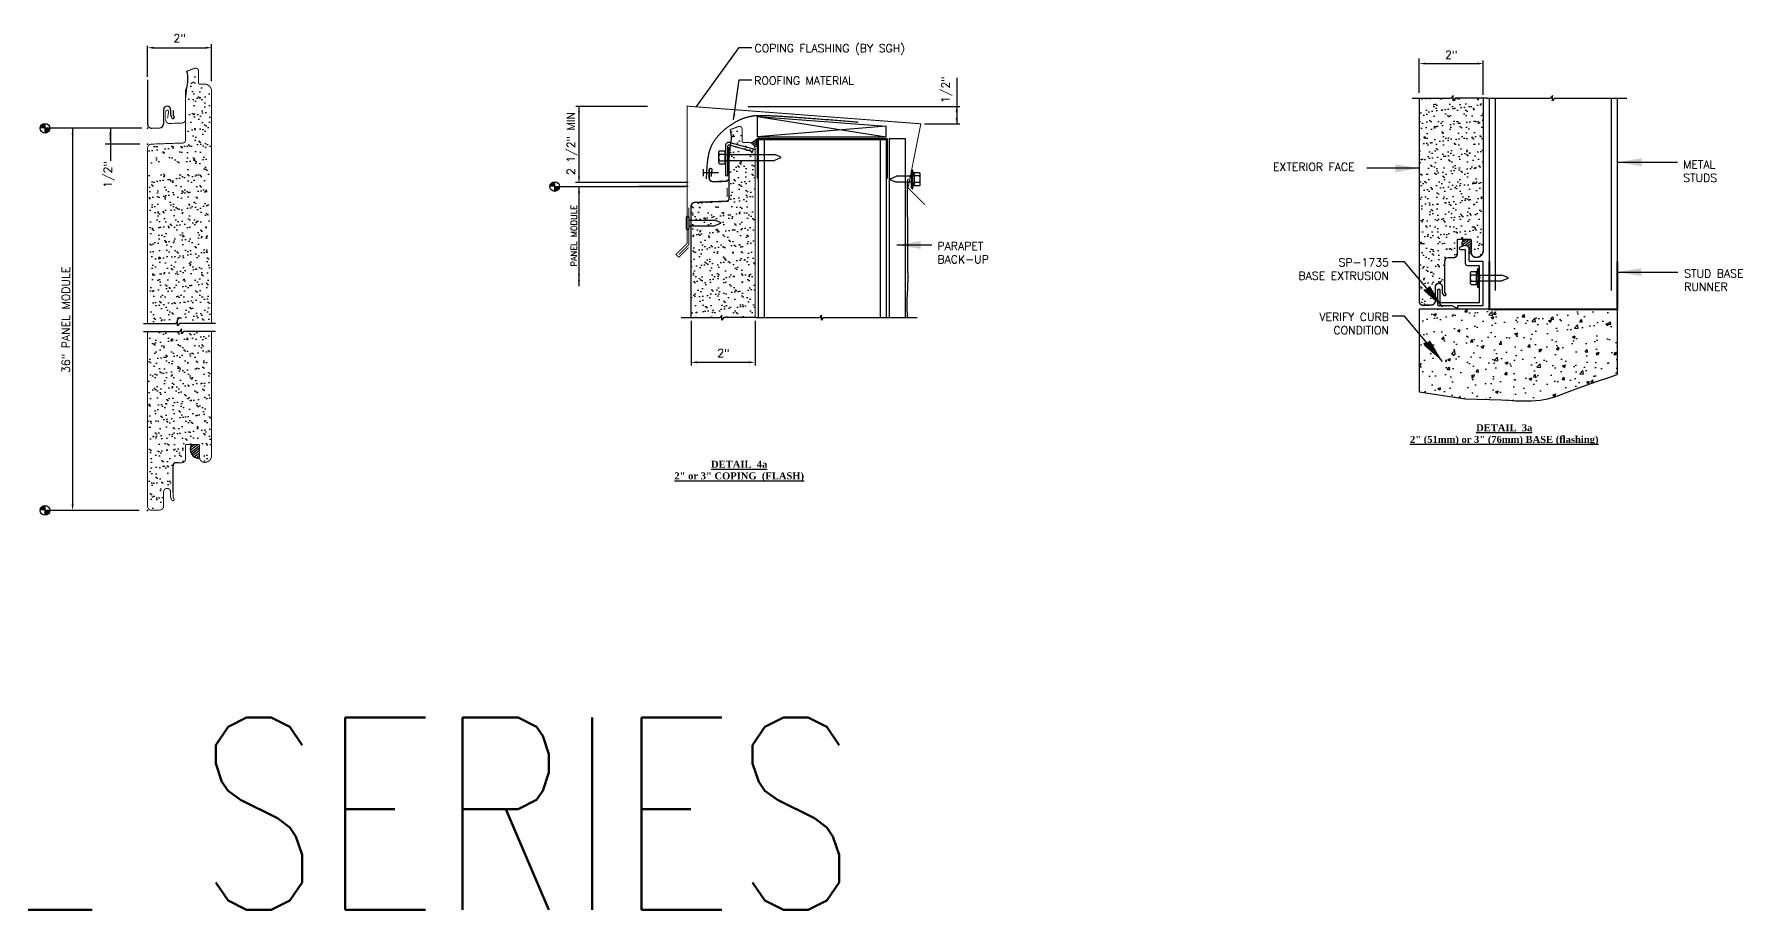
# Model space of a CAD drawing. Header units: inches. Extents: x 0 to 10293, y 0 to 4182.
# Drawn here: x 46.6 to 100, y 4043.6 to 4071 of the extents above; entities that cross this region are included whole.
import ezdxf

# ---------------------------------------------------------------- set-up
doc = ezdxf.new("R2010")
doc.units = ezdxf.units.IN
doc.header["$LTSCALE"] = 48
doc.header["$MEASUREMENT"] = 0
doc.linetypes.add('HIDDEN2', pattern=[0.1875, 0.125, -0.0625])
doc.layers.add('FAST', color=1, linetype='Continuous')
doc.styles.add('Arch-Dim', font='romans.shx', dxfattribs={"width": 0.75})
doc.styles.add('SIMPLEX', font='SIMPLEX.SHX')
doc.dimstyles.new('CENTRIA', dxfattribs={"dimscale": 4, "dimtxt": 0.09375, "dimasz": 0.0938, "dimexe": 0.18, "dimexo": 0.0625, "dimgap": 0.0625, "dimtad": 3, "dimdec": 4, "dimzin": 1, "dimdsep": 46, "dimlunit": 4, "dimtxsty": 'SIMPLEX', "dimcen": 0.09, "dimclrt": 2, "dimadec": 0, "dimazin": 0, "dimtfac": 1, "dimtdec": 4, "dimtmove": 0, "dimatfit": 3, "dimfxl": 0, "dimtolj": 1, "dimtzin": 0, "dimarcsym": 0})

# ---------------------------------------------------------------- blocks, each defined once
blk = doc.blocks.new('LOWPROF')
at = {"layer": 'FAST', "color": 4, "linetype": 'Continuous'}
for p, q in [((-0.078, 0.173), (-0.078, -0.174)), ((-0.047, 0.204), (-0.031, 0.204)), ((0, 0.173), (0, -0.174)), ((0, 0.092), (0.802, 0.092)), ((0.99, 0.015), (0.802, 0.092)), ((-0.047, -0.205), (-0.031, -0.205)), ((0, -0.093), (0.802, -0.093)), ((0.99, -0.015), (0.802, -0.093))]:
    blk.add_line(p, q, dxfattribs=at)
for centre, radius, start, end in [((-0.047, 0.173), 0.031, 90, 180), ((-0.031, 0.173), 0.031, 0, 90), ((0.984, 0), 0.016, 292.5, 67.5), ((-0.047, -0.174), 0.031, 180, 270), ((-0.031, -0.174), 0.031, 270, 0)]:
    blk.add_arc(centre, radius, start, end, dxfattribs=at)

msp = doc.modelspace()

# ---------------------------------------------------------------- hatches: boundary and pattern name
h = msp.add_hatch()
h.set_pattern_fill('AR-SAND', color=256, scale=0.1875, style=0)
h.set_pattern_definition([(37.5, (32.87174, 4038.8264), (-0.0118113, 0.3612795), [0, -0.285, 0, -0.31875, 0, -0.3046875]), (7.5, (32.87174, 4038.8264), (0.331833, 0.5291524), [0, -0.15375, 0, -0.256875, 0, -0.0984375]), (327.5, (32.64112, 4038.8264), (0.5839016, 0.001061), [0, -0.09375, 0, -0.3375, 0, -0.440625]), (317.5, (32.6411, 4038.8264), (0.563649, 0.164564), [0, -0.046875, 0, -0.22125, 0, -0.253125])])
h.paths.add_polyline_path([(52.09355, 4069.2042), (52.05021, 4069.28828), (51.99668, 4069.32395), (51.95079, 4069.32905), (51.83352, 4069.33669), (51.74429, 4069.33414), (51.7086, 4069.34434), (51.6933, 4069.37491), (51.6933, 4069.83355), (51.68311, 4069.86158), (51.62447, 4069.84884), (51.38228, 4069.7622), (51.39758, 4069.65009), (51.41287, 4069.54053), (51.41287, 4069.43606), (51.40777, 4069.31631), (51.40777, 4069.23732), (51.39248, 4069.11757), (51.37208, 4068.97488), (51.37208, 4067.63541), (51.34914, 4067.58191), (51.3058, 4067.54114), (51.24971, 4067.52585), (50.26821, 4067.49782), (50.21977, 4067.48253), (50.18153, 4067.42648), (50.1822, 4066.94689), (51.38738, 4066.94689), (51.38738, 4066.66598), (50.1826, 4066.66598), (50.18918, 4061.95013), (51.01772, 4061.95013), (51.08401, 4062.03421), (51.08656, 4062.00873), (51.08656, 4061.88898), (51.1248, 4061.94758), (51.14264, 4061.95013), (52.10375, 4061.94758)])
h = msp.add_hatch()
h.set_pattern_fill('AR-SAND', color=256, scale=0.1875, style=0)
h.set_pattern_definition([(37.5, (0, 0.125), (-0.011811255, 0.361279457), [0, -0.285, 0, -0.31875, 0, -0.3046875]), (7.5, (0, 0.125), (0.33183313, 0.52915239), [0, -0.15375, 0, -0.256875, 0, -0.0984375]), (327.5, (-0.23062, 0.125), (0.5839016, 0.001061073), [0, -0.09375, 0, -0.3375, 0, -0.440625]), (317.5, (-0.2306, 0.125), (0.56364874, 0.16456417), [0, -0.046875, 0, -0.22125, 0, -0.253125])])
edge = h.paths.add_edge_path()
edge.add_line((91.87826, 4068.97077), (90.99765, 4068.97077))
edge.add_line((90.99765, 4068.97077), (90.93687, 4068.89176))
edge.add_line((90.93687, 4068.89176), (90.93687, 4069.04942))
edge.add_line((90.93687, 4069.04942), (90.87642, 4068.97077))
edge.add_line((90.87642, 4068.97077), (89.87826, 4068.97077))
edge.add_line((89.87826, 4068.97077), (89.87826, 4062.62713))
edge.add_arc((90.00226, 4062.62713), 0.124, 180, 268.01963)
edge.add_line((89.99798, 4062.50321), (90.00657, 4062.50321))
edge.add_line((90.00657, 4062.50321), (90.25857, 4062.51196))
edge.add_arc((90.25426, 4062.63589), 0.124, 271.990634, 360)
edge.add_line((90.37826, 4062.63589), (90.37826, 4063.07825))
edge.add_arc((90.48776, 4063.07825), 0.1095, 0, 180, ccw=False)
edge.add_line((90.59726, 4063.07825), (90.59726, 4062.92434))
edge.add_arc((90.72126, 4062.92434), 0.124, 180, 210.747393)
edge.add_line((90.61469, 4062.86095), (90.63901, 4062.82007))
edge.add_arc((90.67124, 4062.83924), 0.0375, 210.747393, 390.747393)
edge.add_line((90.70346, 4062.85841), (90.67915, 4062.89929))
edge.add_arc((90.72126, 4062.92434), 0.049, 180, 210.747393, ccw=False)
edge.add_line((90.67226, 4062.92434), (90.67226, 4063.8935))
edge.add_arc((90.76626, 4063.8935), 0.094, 90, 180, ccw=False)
edge.add_line((90.76626, 4063.9875), (90.94176, 4063.9875))
edge.add_arc((90.94176, 4064.1115), 0.124, 270, 360)
edge.add_line((91.06576, 4064.1115), (91.06576, 4064.53))
edge.add_arc((91.09676, 4064.53), 0.031, 90, 180, ccw=False)
edge.add_line((91.09676, 4064.561), (91.47226, 4064.561))
edge.add_arc((91.47226, 4064.53), 0.031, 0, 90, ccw=False)
edge.add_line((91.50326, 4064.53), (91.50326, 4064.1545))
edge.add_arc((91.65826, 4064.1545), 0.155, 180, 270.338209)
edge.add_arc((91.66026, 4064.2175), 0.218, 269.714818, 360)
edge.add_line((91.87826, 4064.2175), (91.87826, 4068.97077))
h = msp.add_hatch(color=256)
h.paths.add_polyline_path([(46.93742, 4068.03206), (46.93742, 4068.18292, 0.41421356), (46.78656, 4068.03206)])
h.paths.add_polyline_path([(46.93742, 4067.8812, 0.41421356), (47.08828, 4068.03206), (46.93742, 4068.03206)])
h = msp.add_hatch()
h.set_pattern_fill('AR-SAND', color=256, scale=0.1875, style=0)
h.set_pattern_definition([(37.5, (41.43612, 4038.97374), (-0.0118113, 0.3612795), [0, -0.285, 0, -0.31875, 0, -0.3046875]), (7.5, (41.4361, 4038.97374), (0.331833, 0.5291524), [0, -0.15375, 0, -0.256875, 0, -0.0984375]), (327.5, (41.2055, 4038.97374), (0.5839016, 0.001061), [0, -0.09375, 0, -0.3375, 0, -0.440625]), (317.5, (41.2055, 4038.97374), (0.563649, 0.164564), [0, -0.046875, 0, -0.22125, 0, -0.253125])])
h.paths.add_polyline_path([(69.12435, 4067.3693, 0.41421356), (68.93635, 4067.5573), (68.75013, 4067.5573, -0.41421356), (68.71813, 4067.5893), (68.71813, 4068.02551, 0.52051694), (68.63494, 4068.08378), (68.34151, 4067.97703), (68.35176, 4067.94884, -0.130558), (68.34226, 4067.41606), (68.31235, 4067.14973), (68.31235, 4066.49884), (68.31235, 4065.84504, -0.40402623), (68.22163, 4065.7511), (67.24402, 4065.71696, 0.40402623), (67.12435, 4065.59303), (67.12435, 4062.12166), (68.02801, 4062.12166), (68.08846, 4062.20031), (68.08846, 4062.04265), (68.14924, 4062.12166), (69.12435, 4062.12166)])
h = msp.add_hatch(color=256)
h.paths.add_polyline_path([(62.86428, 4066.21278), (62.86428, 4066.36364, 0.41421356), (62.71341, 4066.21278)])
h.paths.add_polyline_path([(62.86428, 4066.06192, 0.41421356), (63.01514, 4066.21278), (62.86428, 4066.21278)])
h = msp.add_hatch()
h.set_pattern_fill('AR-CONC', color=256, scale=0.125, style=0)
h.set_pattern_definition([(50, (0, 0), (0.89657523, -0.07844017), [0.09375, -1.03125]), (355, (0, 0), (-0.17343917, 0.94024017), [0.075, -0.825]), (100.4514, (0.0747, -0.0065), (0.72313673, 0.86179943), [0.07967524, -0.87642764]), (46.1842, (0, 0.25), (1.3340513, -0.20689877), [0.140625, -1.546875]), (96.6356, (0.1112, 0.2328), (1.1683284, 1.21764734), [0.11951286, -1.31464125]), (351.1842, (0, 0.25), (1.16832743, 1.21764825), [0.1125, -1.2375]), (21, (0.125, 0.1875), (0.74613382, -0.50327361), [0.09375, -1.03125]), (326, (0.125, 0.1875), (0.30414416, 0.90643756), [0.075, -0.825]), (71.4514, (0.1872, 0.1456), (1.05027829, 0.40316312), [0.07967524, -0.87642764]), (37.5, (0, 0), (0.01519982, 0.416117317), [0, -0.815, 0, -0.8375, 0, -0.828125]), (7.5, (0, 0), (0.32883692, 0.49301464), [0, -0.4775, 0, -0.79625, 0, -0.315625]), (327.5, (-0.27875, 0), (0.667278045, -0.02819359), [0, -0.3125, 0, -0.975, 0, -1.29375]), (317.5, (-0.40375, 0), (0.72898271, 0.12513123), [0, -0.40625, 0, -0.6475, 0, -0.91875])])
edge = h.paths.add_edge_path()
edge.add_line((96.06576, 4060.34665), (96.06576, 4062.37875))
edge.add_line((96.06576, 4062.37875), (91.87524, 4062.37837))
edge.add_arc((91.86399, 4062.38975), 0.016, 270, 314.698765, ccw=False)
edge.add_line((91.86399, 4062.37375), (91.07999, 4062.37375))
edge.add_line((91.07999, 4062.37375), (91.07999, 4062.27375))
edge.add_line((91.07999, 4062.27375), (90.89199, 4062.37375))
edge.add_line((90.89199, 4062.37375), (90.46649, 4062.37375))
edge.add_arc((90.46649, 4062.38975), 0.016, 225.952469, 270, ccw=False)
edge.add_line((90.45536, 4062.37825), (90.00657, 4062.37821))
edge.add_arc((90.00226, 4062.50213), 0.124, 268.01963, 271.990634, ccw=False)
edge.add_line((89.99798, 4062.37821), (89.87826, 4062.37819))
edge.add_line((89.87826, 4062.37819), (89.87826, 4059.80467))
edge.add_line((89.87826, 4059.80467), (91.31586, 4059.58212))
edge.add_line((91.31586, 4059.58212), (92.4469, 4059.55674))
edge.add_line((92.4469, 4059.55674), (92.68386, 4059.53783))
edge.add_line((92.68386, 4059.53783), (92.88761, 4059.52502))
edge.add_line((92.88761, 4059.52502), (93.06742, 4059.51795))
edge.add_line((93.06742, 4059.51795), (93.23129, 4059.51632))
edge.add_line((93.23129, 4059.51632), (93.38224, 4059.51997))
edge.add_line((93.38224, 4059.51997), (93.52203, 4059.52882))
edge.add_line((93.52203, 4059.52882), (93.65243, 4059.54274))
edge.add_line((93.65243, 4059.54274), (93.77522, 4059.56165))
edge.add_line((93.77522, 4059.56165), (93.89217, 4059.58545))
edge.add_line((93.89217, 4059.58545), (94.00503, 4059.61403))
edge.add_line((94.00503, 4059.61403), (94.11559, 4059.64729))
edge.add_line((94.11559, 4059.64729), (94.2263, 4059.68527))
edge.add_line((94.2263, 4059.68527), (94.34239, 4059.72859))
edge.add_line((94.34239, 4059.72859), (94.46976, 4059.77801))
edge.add_line((94.46976, 4059.77801), (94.61434, 4059.83428))
edge.add_line((94.61434, 4059.83428), (94.78203, 4059.89817))
edge.add_line((94.78203, 4059.89817), (94.97876, 4059.97042))
edge.add_line((94.97876, 4059.97042), (95.21043, 4060.0518))
edge.add_line((95.21043, 4060.0518), (95.48296, 4060.14307))
edge.add_line((95.48296, 4060.14307), (95.79816, 4060.24704))
edge.add_line((95.79816, 4060.24704), (96.06576, 4060.34665))
h = msp.add_hatch()
h.set_pattern_fill('AR-SAND', color=256, scale=0.1875, style=0)
h.set_pattern_definition([(37.5, (45.1056, 4049.95166), (-0.011811, 0.3612795), [0, -0.285, 0, -0.31875, 0, -0.3046875]), (7.5, (45.1056, 4049.95166), (0.331833, 0.529152), [0, -0.15375, 0, -0.256875, 0, -0.0984375]), (327.5, (44.87496, 4049.95166), (0.5839016, 0.001061), [0, -0.09375, 0, -0.3375, 0, -0.440625]), (317.5, (44.87496, 4049.95166), (0.563649, 0.164564), [0, -0.046875, 0, -0.22125, 0, -0.253125])])
h.paths.add_polyline_path([(52.11176, 4061.69019), (51.26115, 4061.69019), (51.20037, 4061.61118), (51.20037, 4061.76884), (51.13992, 4061.69019), (50.17176, 4061.69019), (50.17176, 4056.2267, 0.42442659), (50.26902, 4056.13276), (50.52102, 4056.14152, 0.40407377), (50.61176, 4056.23546), (50.61176, 4056.67782, -1.00000049), (50.89076, 4056.67782), (50.89076, 4056.52391, 0.13497157), (50.90397, 4056.47585), (50.92829, 4056.43498, 0.9999994), (50.94118, 4056.44265), (50.91686, 4056.48352, -0.13497157), (50.90576, 4056.52391), (50.90576, 4056.65556), (50.90576, 4057.46107, -0.41421356), (51.03076, 4057.58607), (51.10585, 4057.58607), (51.23551, 4057.58607, 0.41421356), (51.29926, 4057.64982), (51.29926, 4058.09832, -0.41421356), (51.36051, 4058.15957), (51.73551, 4058.15957, -0.41421342), (51.79676, 4058.09832), (51.79676, 4058.09832), (51.79676, 4057.69307, 0.4142143), (51.89176, 4057.59807), (51.89176, 4057.59807), (51.95426, 4057.59807, 0.41421356), (52.11176, 4057.75557)])
h = msp.add_hatch(color=256)
h.paths.add_polyline_path([(46.93742, 4056.09832), (46.93742, 4056.24918, 0.41421356), (46.78656, 4056.09832)])
h.paths.add_polyline_path([(46.93742, 4055.94746, 0.41421356), (47.08828, 4056.09832), (46.93742, 4056.09832)])

# ---------------------------------------------------------------- linework, layer by layer
for p, q in [((52.14176, 4069.50703), (52.14176, 4070.65646)), ((50.14176, 4069.63717), (50.14176, 4070.60928)), ((50.14176, 4069.63717), (50.14176, 4070.36487)), ((50.32976, 4070.54678), (51.95376, 4070.54678)), ((89.87826, 4069.13277), (89.87826, 4070.21407)), ((91.87826, 4069.07077), (91.87826, 4070.15207)), ((75.42323, 4069.60129), (75.42323, 4068.17096)), ((90.06626, 4070.05207), (91.69026, 4070.05207)), ((50.64176, 4068.61156), (50.64176, 4068.1692)), ((65.76459, 4068.71278), (63.51913, 4068.71278)), ((63.62069, 4068.71278), (63.62069, 4066.40028)), ((68.90869, 4068.71278), (75.52479, 4068.71278)), ((92.00089, 4068.97077), (93.98336, 4068.97077)), ((92.06576, 4068.97077), (92.06576, 4062.3789)), ((94.1046, 4068.97077), (96.36658, 4068.97077)), ((96.06576, 4068.97077), (96.06576, 4062.3789)), ((46.93742, 4067.8812), (46.93742, 4068.18292)), ((48.4567, 4068.03206), (46.93742, 4068.03206)), ((49.78176, 4068.03206), (47.73527, 4068.03206)), ((49.87176, 4068.03206), (47.73527, 4068.03206)), ((47.79777, 4068.03206), (47.79777, 4056.28592)), ((49.96176, 4068.03206), (48.56663, 4068.03206)), ((49.96176, 4068.03206), (48.85441, 4068.03206)), ((48.97941, 4068.03206), (48.97941, 4067.01109)), ((50.27007, 4068.03652), (50.52207, 4068.04528)), ((50.94265, 4068.4326), (50.96696, 4068.39173)), ((69.19943, 4067.76128), (69.19943, 4068.39664)), ((69.19943, 4068.39664), (73.21647, 4068.09349)), ((69.19943, 4068.39664), (73.21647, 4067.76128)), ((73.21647, 4068.09349), (69.19943, 4067.76128)), ((73.21647, 4067.76128), (73.21647, 4068.09349)), ((74.41381, 4068.17096), (75.52479, 4068.17096)), ((49.89926, 4067.53206), (48.81165, 4067.53206)), ((48.97941, 4067.71966), (48.97941, 4067.84446)), ((68.1987, 4067.4829), (68.1987, 4066.55584)), ((68.2767, 4066.55584), (68.2767, 4067.4829)), ((68.31589, 4067.5128), (69.05871, 4067.30942)), ((68.33648, 4067.58804), (69.07931, 4067.38466)), ((69.18635, 4067.71278), (73.24835, 4067.71278)), ((69.18635, 4067.71278), (69.18635, 4066.46278)), ((69.19943, 4067.76128), (73.21647, 4067.76128)), ((69.21735, 4067.68178), (69.21735, 4062.12166)), ((69.21735, 4067.68178), (73.21735, 4067.68178)), ((73.21735, 4067.68178), (73.21735, 4062.12166)), ((73.24835, 4067.71278), (73.24835, 4066.46278)), ((73.31035, 4067.71278), (73.81035, 4067.71278)), ((73.31035, 4067.71278), (73.31035, 4062.12166)), ((73.81035, 4067.71278), (73.81035, 4062.12166)), ((69.05871, 4067.30942), (69.07931, 4067.38466)), ((62.86428, 4066.06192), (62.86428, 4066.36364)), ((68.1987, 4066.55584), (68.2767, 4066.55584)), ((62.86428, 4066.21278), (66.93523, 4066.21278)), ((67.03679, 4066.33778), (63.5136, 4066.33778)), ((63.62069, 4066.21278), (63.62069, 4063.0967)), ((66.93523, 4066.33778), (65.47247, 4066.33778)), ((67.03679, 4066.21278), (65.47247, 4066.21278)), ((91.27082, 4064.36535), (91.15261, 4064.32143)), ((91.16574, 4064.24842), (91.29899, 4064.24842)), ((91.20934, 4064.37923), (91.4405, 4064.56021)), ((91.21245, 4064.46105), (91.34154, 4064.56212)), ((91.30393, 4064.37391), (91.51489, 4064.53908)), ((91.31499, 4064.23242), (91.31499, 4063.81075)), ((91.38237, 4064.35595), (91.51854, 4064.46256)), ((91.42594, 4064.31069), (91.52008, 4064.38439)), ((91.43999, 4063.88975), (91.43999, 4064.24842)), ((91.44186, 4064.24377), (91.5186, 4064.30385)), ((91.44199, 4064.1645), (91.52026, 4064.22578)), ((90.67226, 4063.05599), (90.67226, 4063.87427)), ((91.37699, 4063.74875), (91.73898, 4063.74875)), ((91.86399, 4063.87375), (91.45599, 4063.87375)), ((91.49145, 4064.12384), (91.51918, 4064.14556)), ((91.49145, 4064.12384), (91.51918, 4064.14556)), ((91.75498, 4063.73275), (91.75498, 4063.41012)), ((91.87999, 4062.51475), (91.87999, 4063.85775)), ((91.75499, 4063.33694), (91.75499, 4062.59275)), ((91.75965, 4063.39882), (91.77363, 4063.38481)), ((91.77362, 4063.36219), (91.75967, 4063.34825)), ((90.45049, 4062.98275), (90.45049, 4062.51475)), ((90.51249, 4062.99875), (90.46649, 4062.99875)), ((90.52849, 4062.59275), (90.52849, 4062.98275)), ((69.15248, 4062.12166), (71.13495, 4062.12166)), ((71.25619, 4062.12166), (74.18882, 4062.12166)), ((90.46649, 4062.49875), (90.89199, 4062.49875)), ((91.73899, 4062.57675), (90.54449, 4062.57675)), ((90.89199, 4062.49875), (91.07999, 4062.39875)), ((91.07999, 4062.49875), (91.86399, 4062.49875)), ((91.07999, 4062.39875), (91.07999, 4062.49875)), ((67.12435, 4062.0201), (67.12435, 4060.62147)), ((69.12435, 4062.0201), (69.12435, 4060.62147)), ((67.31185, 4060.72303), (68.93685, 4060.72303)), ((46.93742, 4055.94746), (46.93742, 4056.24918)), ((49.88283, 4056.09832), (46.93742, 4056.09832))]:
    msp.add_line(p, q)
at = {"linetype": 'Continuous'}
for p, q in [((50.14176, 4069.54717), (50.14176, 4068.16044)), ((90.93687, 4069.04942), (90.87642, 4068.97077)), ((90.93687, 4068.89176), (90.93687, 4069.04942)), ((94.04381, 4069.04942), (93.98336, 4068.97077)), ((94.04381, 4068.89176), (94.04381, 4069.04942)), ((50.86076, 4068.61156), (50.86076, 4068.45765)), ((50.93576, 4068.5893), (50.93576, 4068.45765)), ((89.65303, 4068.97077), (90.87642, 4068.97077)), ((90.99765, 4068.97077), (90.93687, 4068.89176)), ((92.00089, 4068.97077), (90.99765, 4068.97077)), ((94.1046, 4068.97077), (94.04381, 4068.89176)), ((50.87819, 4068.39426), (50.90251, 4068.35338)), ((67.98424, 4067.27506), (67.98424, 4066.96831)), ((68.01248, 4067.32618), (68.17424, 4067.32618)), ((68.01248, 4067.22393), (68.17424, 4067.22393)), ((68.01248, 4067.01943), (68.17424, 4067.01943)), ((68.01248, 4066.91718), (68.17424, 4066.91718)), ((68.17424, 4067.32618), (68.17424, 4066.91718)), ((68.17424, 4067.21415), (69.72673, 4067.21415)), ((68.17424, 4067.02915), (69.72672, 4067.02915)), ((69.91431, 4067.1069), (69.72672, 4067.02915)), ((69.91431, 4067.13646), (69.72673, 4067.21415)), ((67.50162, 4066.75323), (67.50162, 4066.53527)), ((67.98126, 4066.64425), (67.50162, 4066.64425)), ((73.35584, 4066.45527), (73.54343, 4066.53302)), ((73.35584, 4066.42571), (73.54342, 4066.34802)), ((74.01121, 4066.53302), (73.54343, 4066.53302)), ((74.01121, 4066.16433), (74.01121, 4066.71665)), ((74.01121, 4066.71665), (74.0274, 4066.71665)), ((74.0274, 4066.14521), (74.0274, 4066.73583)), ((74.0274, 4066.73583), (74.04784, 4066.73583)), ((74.04784, 4066.14521), (74.04784, 4066.73583)), ((74.0959, 4066.64499), (74.0959, 4066.23599)), ((74.25767, 4066.64499), (74.0959, 4066.64499)), ((74.25767, 4066.54274), (74.0959, 4066.54274)), ((74.2859, 4066.28712), (74.2859, 4066.59387)), ((74.01121, 4066.34802), (73.54342, 4066.34802)), ((74.01121, 4066.16433), (74.0274, 4066.16433)), ((74.0274, 4066.14521), (74.04784, 4066.14521)), ((74.25767, 4066.33824), (74.0959, 4066.33824)), ((74.25767, 4066.23599), (74.0959, 4066.23599)), ((90.67226, 4063.05599), (90.67226, 4063.8935)), ((90.84701, 4063.9875), (90.76626, 4063.9875)), ((91.46768, 4063.5099), (91.46768, 4063.20315)), ((91.49592, 4063.56102), (91.65768, 4063.56102)), ((91.49592, 4063.45877), (91.65768, 4063.45877)), ((91.49592, 4063.25427), (91.65768, 4063.25427)), ((91.65768, 4063.56102), (91.65768, 4063.15202)), ((91.65768, 4063.44899), (92.46017, 4063.44899)), ((91.65768, 4063.26399), (92.46016, 4063.26399)), ((91.70575, 4063.6518), (91.70575, 4063.06118)), ((91.72618, 4063.6518), (91.70575, 4063.6518)), ((91.72618, 4063.6518), (91.72618, 4063.06118)), ((91.74237, 4063.63268), (91.72618, 4063.63268)), ((91.74237, 4063.63268), (91.74237, 4063.08037)), ((92.64775, 4063.34174), (92.46016, 4063.26399)), ((92.64775, 4063.3713), (92.46017, 4063.44899)), ((91.49592, 4063.15202), (91.65768, 4063.15202)), ((91.72618, 4063.06118), (91.70575, 4063.06118)), ((91.74237, 4063.08037), (91.72618, 4063.08037)), ((66.81575, 4062.12166), (68.02801, 4062.12166)), ((68.08846, 4062.20031), (68.02801, 4062.12166)), ((68.08846, 4062.04265), (68.08846, 4062.20031)), ((68.14924, 4062.12166), (68.08846, 4062.04265)), ((69.15248, 4062.12166), (68.14924, 4062.12166)), ((71.1954, 4062.20031), (71.13495, 4062.12166)), ((71.1954, 4062.04265), (71.1954, 4062.20031)), ((71.25619, 4062.12166), (71.1954, 4062.04265)), ((50.01438, 4061.94019), (51.01865, 4061.94019)), ((50.01438, 4061.69019), (51.13992, 4061.69019)), ((51.07902, 4062.01873), (51.01865, 4061.94019)), ((51.07902, 4061.86107), (51.07902, 4062.01873)), ((51.13988, 4061.94019), (51.07902, 4061.86107)), ((52.26438, 4061.94019), (51.13988, 4061.94019)), ((51.20037, 4061.76884), (51.13992, 4061.69019)), ((51.20037, 4061.61118), (51.20037, 4061.76884)), ((51.26115, 4061.69019), (51.20037, 4061.61118)), ((52.26438, 4061.69019), (51.26115, 4061.69019))]:
    msp.add_line(p, q, dxfattribs=at)
at = {"linetype": 'HIDDEN2'}
for p, q in [((92.25376, 4068.97077), (92.25376, 4062.3789)), ((95.87776, 4068.97077), (95.87776, 4062.3789)), ((69.40535, 4067.68178), (69.40535, 4062.12166)), ((73.02935, 4067.68178), (73.02935, 4062.12166))]:
    msp.add_line(p, q, dxfattribs=at)
at = {"color": 4}
for p, q in [((51.47283, 4057.97903), (51.70471, 4058.16057)), ((51.47595, 4058.06085), (51.60332, 4058.16057)), ((51.48835, 4057.9118), (51.76676, 4058.12977)), ((51.51534, 4057.85673), (51.76676, 4058.05357)), ((51.55252, 4057.80964), (51.76676, 4057.97737)), ((51.59931, 4057.77007), (51.76676, 4057.90117)), ((51.65926, 4057.7408), (51.76676, 4057.82497)), ((51.73566, 4057.72442), (51.76685, 4057.74883))]:
    msp.add_line(p, q, dxfattribs=at)
at = {"color": 4, "linetype": 'Continuous'}
for p, q in [((50.93576, 4056.65556), (50.93576, 4057.49307)), ((51.11051, 4057.58707), (51.02976, 4057.58707))]:
    msp.add_line(p, q, dxfattribs=at)
at = {"linetype": 'Continuous'}
for points, const_width in [([(52.14176, 4061.94019), (52.14176, 4069.18958, 0.41421356), (51.92376, 4069.40758), (51.76654, 4069.40758, -0.41421356), (51.73554, 4069.43858), (51.73554, 4069.81453, 0.52051694), (51.61075, 4069.90192), (51.35892, 4069.81031)], 0.03), ([(90.67226, 4063.05599), (90.67226, 4062.92434, 0.13497157), (90.67915, 4062.89929), (90.70346, 4062.85841, -1), (90.63901, 4062.82007), (90.61469, 4062.86095, -0.13497157), (90.59726, 4062.92434), (90.59726, 4063.07825, 1), (90.37826, 4063.07825), (90.37826, 4062.63589, -0.40407377), (90.25857, 4062.51196), (90.00657, 4062.50321, -0.42442659), (89.87826, 4062.62713), (89.87826, 4068.97077)], 0.045), ([(90.84701, 4063.9875), (90.94176, 4063.9875, 0.41421356), (91.06576, 4064.1115), (91.06576, 4064.53, -0.41421356), (91.09676, 4064.561), (91.47226, 4064.561, -0.41421356), (91.50326, 4064.53), (91.50326, 4064.1545, 0.41421356), (91.65826, 4063.9995), (91.66026, 4063.9995, 0.41421356), (91.87826, 4064.2175), (91.87826, 4068.97077)], 0.045), ([(69.12435, 4062.12166), (69.12435, 4067.3793, 0.41421356), (68.91535, 4067.5883), (68.75813, 4067.5883, -0.41421356), (68.71813, 4067.6283), (68.71813, 4068.00425, 0.52051694), (68.60541, 4068.08319), (68.35358, 4067.99157)], 0.031), ([(50.93576, 4056.65556), (50.93576, 4056.52391, 0.13497157), (50.94265, 4056.49886), (50.96696, 4056.45799, -1), (50.90251, 4056.41964), (50.87819, 4056.46052, -0.13497157), (50.86076, 4056.52391), (50.86076, 4056.67782, 1), (50.64176, 4056.67782), (50.64176, 4056.23546, -0.40407377), (50.52207, 4056.11154), (50.27007, 4056.10278, -0.42442659), (50.14176, 4056.2267), (50.14176, 4061.69019)], 0.03), ([(51.11051, 4057.58707), (51.20526, 4057.58707, 0.41421356), (51.32926, 4057.71107), (51.32926, 4058.12957, -0.41421356), (51.36026, 4058.16057), (51.73576, 4058.16057, -0.41421356), (51.76676, 4058.12957), (51.76676, 4057.75407, 0.41421356), (51.92176, 4057.59907), (51.92376, 4057.59907, 0.41421356), (52.14176, 4057.81707), (52.14176, 4061.69019)], 0.03)]:
    msp.add_lwpolyline(points, format="xyb", dxfattribs=dict(at, const_width=const_width))
for points, const_width in [([(51.32976, 4068.31812), (51.32976, 4069.23702, -1.05753525), (51.35967, 4069.23534), (51.32976, 4068.96902)], 0.03), ([(51.32976, 4068.31812, -0.40408819), (51.21006, 4068.1942), (50.83456, 4068.18116, -0.42441196), (50.70626, 4068.30509), (50.70626, 4068.55002, -1.07584414), (50.79578, 4068.54346), (50.76594, 4068.34065)], 0.03), ([(51.32976, 4068.31812), (51.32976, 4067.66432, -0.40402623), (51.23904, 4067.57038), (50.26143, 4067.53624, 0.40402623), (50.14176, 4067.41231), (50.14176, 4061.94019)], 0.03), ([(67.74853, 4066.52137), (67.77837, 4066.72418, 1.07584414), (67.68885, 4066.73073), (67.68885, 4066.48581, 0.42441196), (67.81715, 4066.36188), (68.19265, 4066.37492, 0.40408819), (68.31235, 4066.49884), (68.31235, 4067.41773, -1.05753525), (68.34226, 4067.41606), (68.31235, 4067.14973)], 0.045), ([(68.31235, 4066.49884), (68.31235, 4065.84504, -0.40402623), (68.22163, 4065.7511), (67.24402, 4065.71696, 0.40402623), (67.12435, 4065.59303), (67.12435, 4062.12166)], 0.045)]:
    msp.add_lwpolyline(points, format="xyb", dxfattribs=dict(const_width=const_width))
msp.add_lwpolyline([(74.43386, 4065.63687, 0.03, 0.03, 0), (73.90353, 4066.1672, 0.03, 0.03, 0), (74.30389, 4068.17096, 0.03, 0.03, 0), (66.9997, 4068.72219, 0.03, 0.03, 0), (66.9997, 4064.43361, 0.03125, 0.03125, 0), (66.65463, 4064.08853, 0.03125, 0.03125, 0), (66.74301, 4064.00014, 0.03125, 0.03125, 0), (67.04905, 4064.30618, 0.03125, 0.03125, 0)], format="xyseb")
for points, const_width in [([(68.25603, 4065.88313), (68.25603, 4066.17557)], 0.03), ([(67.05237, 4065.54822), (67.05237, 4064.39789), (66.74634, 4064.09185)], 0.03125), ([(96.06576, 4063.87375), (96.06576, 4062.37875), (92.06573, 4062.37839), (92.06576, 4063.8789)], 0.0625)]:
    msp.add_lwpolyline(points, dxfattribs=dict(const_width=const_width))
for points in [[(96.06576, 4062.37875), (89.87826, 4062.37819)], [(89.87826, 4062.37819), (89.87826, 4059.80467)], [(96.06576, 4062.37875), (96.06576, 4060.34665)], [(89.87826, 4059.80467), (91.31586, 4059.58212), (92.4469, 4059.55674), (92.68386, 4059.53783), (92.88761, 4059.52502), (93.06742, 4059.51795), (93.23129, 4059.51632), (93.38224, 4059.51997), (93.52203, 4059.52882), (93.65243, 4059.54274), (93.77522, 4059.56165), (93.89217, 4059.58545), (94.00503, 4059.61403), (94.11559, 4059.64729), (94.2263, 4059.68527), (94.34239, 4059.72859), (94.46976, 4059.77801), (94.61434, 4059.83428), (94.78203, 4059.89817), (94.97876, 4059.97042), (95.21043, 4060.0518), (95.48296, 4060.14307), (95.79816, 4060.24704), (96.06576, 4060.34665)]]:
    msp.add_lwpolyline(points)
for centre in [(46.93742, 4068.03206), (62.86428, 4066.21278), (46.93742, 4056.09832)]:
    msp.add_circle(centre, 0.15086)
for centre, radius, start, end in [((50.30045, 4069.56021), 1.0995, 344.443823, 13.177183), ((50.75126, 4068.61156), 0.1095, 0, 180), ((50.26576, 4068.16044), 0.124, 180, 271.990634), ((50.51776, 4068.1692), 0.124, 271.990634, 0), ((50.93473, 4068.37256), 0.0375, 210.747393, 30.747393), ((67.18303, 4067.72674), 1.20014, 344.99684, 12.748144), ((68.3077, 4067.4829), 0.109, 74.688132, 180), ((68.3077, 4067.4829), 0.031, 74.688132, 180), ((68.83457, 4067.9997), 0.45395, 290.260279, 320.798478), ((68.9789, 4067.77639), 0.24336, 281.574468, 328.704632), ((69.06543, 4067.64521), 0.13758, 277.658262, 331.961601), ((69.11969, 4067.52758), 0.06602, 254.175292, 349.528789), ((91.16574, 4064.2861), 0.03769, 110.385052, 270), ((91.49328, 4064.40938), 0.28554, 148.320008, 192.924096), ((91.31498, 4064.24842), 0.125, 0, 110.691934), ((91.29899, 4064.23242), 0.016, 0, 90), ((91.37699, 4063.81075), 0.062, 180, 270), ((91.45599, 4063.88975), 0.016, 180, 270), ((91.49328, 4064.40938), 0.28554, 259.651686, 276.037751), ((91.73898, 4063.73275), 0.016, 0, 90), ((91.86399, 4063.85775), 0.016, 0, 90), ((91.77098, 4063.41012), 0.016, 180, 224.925356), ((91.77099, 4063.33694), 0.016, 135, 180), ((91.7623, 4063.37351), 0.016, 315, 44.925356), ((90.46649, 4062.98275), 0.016, 90, 180), ((90.51249, 4062.98275), 0.016, 0, 90), ((90.46649, 4062.51475), 0.016, 180, 270), ((90.54449, 4062.59275), 0.016, 180, 270), ((91.73899, 4062.59275), 0.016, 270, 0), ((91.86399, 4062.51475), 0.016, 270, 360)]:
    msp.add_arc(centre, radius, start, end)
for centre, radius, start, end in [((50.98476, 4068.45765), 0.124, 180, 210.747393), ((50.98476, 4068.45765), 0.049, 180, 210.747393), ((68.04465, 4067.27506), 0.0604, 122.180202, 237.819798), ((68.18351, 4067.12168), 0.19927, 149.127409, 210.872591), ((68.04465, 4066.96831), 0.0604, 122.180202, 237.819798), ((69.90821, 4067.12167), 0.016, 292.5, 67.5), ((73.36193, 4066.44051), 0.016, 112.5, 247.5), ((73.16462, 4066.44052), 0.93128, 341.51217, 18.48783), ((74.2255, 4066.59387), 0.0604, 302.180202, 57.819798), ((74.08664, 4066.44049), 0.19927, 329.127409, 30.872591), ((74.2255, 4066.28712), 0.0604, 302.180202, 57.819798), ((90.76626, 4063.8935), 0.094, 90, 180), ((91.52809, 4063.5099), 0.0604, 122.180202, 237.819798), ((91.66695, 4063.35652), 0.19927, 149.127409, 210.872591), ((91.52809, 4063.20315), 0.0604, 122.180202, 237.819798), ((92.58897, 4063.35649), 0.93128, 161.51217, 198.48783), ((92.64165, 4063.35651), 0.016, 292.5, 67.5)]:
    msp.add_arc(centre, radius, start, end, dxfattribs=at)
at = {"color": 4}
msp.add_arc((51.75678, 4058.00917), 0.28554, 147.980299, 272.240862, dxfattribs=at)
at = {"color": 4, "linetype": 'Continuous'}
msp.add_arc((51.02976, 4057.49307), 0.094, 90, 180, dxfattribs=at)
at = {"linetype": 'HIDDEN2'}
msp.add_open_spline([(67.60854, 4066.45189), (67.61922, 4066.83027), (67.65335, 4067.14948), (67.73828, 4067.46167), (67.90756, 4067.73462), (68.10297, 4067.93718), (68.31299, 4068.10819), (68.5932, 4068.27916), (68.83998, 4068.37638), (69.06424, 4068.42384), (69.25978, 4068.43801), (69.64913, 4068.42793), (70.4036, 4068.37693), (71.1169, 4068.32642), (72.25051, 4068.23416), (73.03765, 4068.17431), (73.36361, 4068.14301), (73.66649, 4068.04166), (73.8417, 4067.87122), (73.93107, 4067.61023), (73.94437, 4067.26574), (73.92829, 4066.89265), (73.91426, 4066.66858), (73.90303, 4066.5033), (73.86528, 4066.18444), (73.87556, 4065.82484), (73.88584, 4064.8796), (73.88584, 4064.05766), (73.89098, 4063.62614), (73.89612, 4063.19462), (73.87556, 4062.83502), (73.855, 4062.47542), (73.87042, 4062.29562), (73.88584, 4062.11582)], degree=3, dxfattribs=at)
for p in [(50.14176, 4068.03206), (50.14176, 4067.53206), (50.14176, 4056.09832)]:
    msp.add_point(p)
for points in [[(50.32976, 4070.57812), (50.32976, 4070.51545), (50.14176, 4070.54678)], [(51.95376, 4070.57812), (51.95376, 4070.51545), (52.14176, 4070.54678)], [(90.06626, 4070.0834), (90.06626, 4070.02073), (89.87826, 4070.05207)], [(91.69026, 4070.0834), (91.69026, 4070.02073), (91.87826, 4070.05207)], [(63.58944, 4068.52528), (63.65194, 4068.52528), (63.62069, 4068.71278)], [(75.39198, 4068.52528), (75.45448, 4068.52528), (75.42323, 4068.71278)], [(47.7665, 4067.84446), (47.82904, 4067.84446), (47.79777, 4068.03206)], [(48.94814, 4067.84446), (49.01068, 4067.84446), (48.97941, 4068.03206)], [(48.94814, 4067.84446), (49.01068, 4067.84446), (48.97941, 4068.03206)], [(75.39198, 4068.35846), (75.45448, 4068.35846), (75.42323, 4068.17096)], [(48.94814, 4067.71966), (49.01068, 4067.71966), (48.97941, 4067.53206)], [(63.58944, 4066.52528), (63.65194, 4066.52528), (63.62069, 4066.33778)], [(63.58944, 4066.02528), (63.65194, 4066.02528), (63.62069, 4066.21278)], [(63.58944, 4063.4717), (63.65194, 4063.4717), (63.62069, 4063.2842)], [(63.58944, 4063.2842), (63.65194, 4063.2842), (63.62069, 4063.0967)], [(67.31185, 4060.75428), (67.31185, 4060.69178), (67.12435, 4060.72303)], [(68.93685, 4060.75428), (68.93685, 4060.69178), (69.12435, 4060.72303)], [(47.7665, 4056.28592), (47.82904, 4056.28592), (47.79777, 4056.09832)]]:
    msp.add_solid(points)

# ---------------------------------------------------------------- block references
msp.add_blockref('LOWPROF', (67.05153, 4065.07363))

# ---------------------------------------------------------------- texts
at = {"style": 'SIMPLEX'}
msp.add_text('EXTERIOR FACE', height=0.25, dxfattribs=at).set_placement((85.3074, 4066.70124))
at = {"char_height": 0.25, "style": 'SIMPLEX'}
for s, insert, attachment_point in [('\\A1;2"', (51.14176, 4070.84346), 5), ('COPING FLASHING (BY SGH)', (69.10629, 4070.65623), 1), ('2"', (90.87826, 4070.32871), 5), ('ROOFING MATERIAL', (69.0955, 4069.64504), 1), ('METAL\\PSTUDS', (98.1252, 4067.02555), 1), ('PARAPET\\PBACK-UP', (74.82228, 4064.48007), 1), ('SP-1735\\PBASE EXTRUSION', (88.93134, 4063.9691), 3), ('STUD BASE\\PRUNNER', (98.15703, 4063.62185), 1), ('VERIFY CURB\\PCONDITION', (88.93134, 4062.26631), 3), ('2"', (68.1345, 4061.01388), 5)]:
    msp.add_mtext(s, dxfattribs=dict(at, insert=insert, attachment_point=attachment_point))
at = {"rotation": 90, "style": 'SIMPLEX'}
for s, insert, char_height, attachment_point in [('1/2"', (74.949, 4068.81717), 0.25, 1), ('2 1/2" MIN', (63.41303, 4067.55406), 0.25, 5), ('1/2"', (48.93644, 4066.58919), 0.25, 5), ('PANEL MODULE', (63.46419, 4064.6759), 0.188, 5), ('36" PANEL MODULE', (47.588, 4062.05029), 0.25, 5)]:
    msp.add_mtext(s, dxfattribs=dict(at, insert=insert, char_height=char_height, attachment_point=attachment_point))
at = {"layer": 'Defpoints', "style": 'Arch-Dim', "width": 0.75}
msp.add_text('DIMENSIONAL SERIES', height=6, dxfattribs=at).set_placement((9.84079, 4043.62885))
at = {"layer": 'Defpoints', "char_height": 0.218, "attachment_point": 5, "style": 'SIMPLEX'}
for s, insert in [('\\fTimes New Roman|b1|i0|c0|p18;\\LDETAIL  3a\\P2" (51mm) or 3" (76mm) BASE (flashing)', (92.5333, 4058.46166)), ('\\fTimes New Roman|b1|i0|c0|p18;\\LDETAIL  4a\\P2" or 3" COPING  (FLASH)', (68.62754, 4057.32377))]:
    msp.add_mtext(s, dxfattribs=dict(at, insert=insert))

# ---------------------------------------------------------------- leaders
for points, override in [([(67.28815, 4068.70774), (68.62871, 4070.55798), (69.02029, 4070.55798)], {"dimscale": 1, "dimtxt": 0.188, "dimasz": 0.1875, "dimexe": 0.101562, "dimexo": 0.101562, "dimtad": 1, "dimdec": 3, "dimzin": 4, "dimcen": 0.09375}), ([(68.44924, 4068.29307), (68.62871, 4069.54651), (69.02029, 4069.54651)], {"dimscale": 1, "dimtxt": 0.188, "dimasz": 0.1875, "dimexe": 0.101562, "dimexo": 0.101562, "dimtad": 1, "dimdec": 3, "dimzin": 4, "dimcen": 0.09375}), ([(89.87826, 4066.78098), (88.24171, 4066.78098)], {"dimtxt": 0.188, "dimasz": 0.188, "dimexe": 0.1, "dimexo": 0.1, "dimtad": 1, "dimdec": 3, "dimzin": 4}), ([(96.07858, 4066.97225), (97.9477, 4066.97225)], {"dimtxt": 0.188, "dimasz": 0.188, "dimexe": 0.1, "dimexo": 0.1, "dimtad": 1, "dimdec": 3, "dimzin": 4}), ([(73.54886, 4064.3882), (74.64843, 4064.3882)], {"dimtxt": 0.188, "dimasz": 0.188, "dimexe": 0.1, "dimexo": 0.1, "dimtad": 1, "dimdec": 3, "dimzin": 4}), ([(90.60179, 4062.45619), (89.41982, 4063.8632), (89.03005, 4063.8632)], {"dimtxt": 0.188, "dimasz": 0.188, "dimexe": 0.1, "dimexo": 0.1, "dimtad": 1, "dimdec": 3, "dimzin": 4}), ([(96.06576, 4063.53969), (97.95388, 4063.53969)], {"dimtxt": 0.188, "dimasz": 0.188, "dimexe": 0.1, "dimexo": 0.1, "dimtad": 1, "dimdec": 3, "dimzin": 4}), ([(90.60179, 4060.7534), (89.41982, 4062.16041), (89.03005, 4062.16041)], {"dimtxt": 0.188, "dimasz": 0.188, "dimexe": 0.1, "dimexo": 0.1, "dimtad": 1, "dimdec": 3, "dimzin": 4})]:
    msp.add_leader(points, dimstyle='CENTRIA', override=override)

doc.saveas('drawing.dxf')
